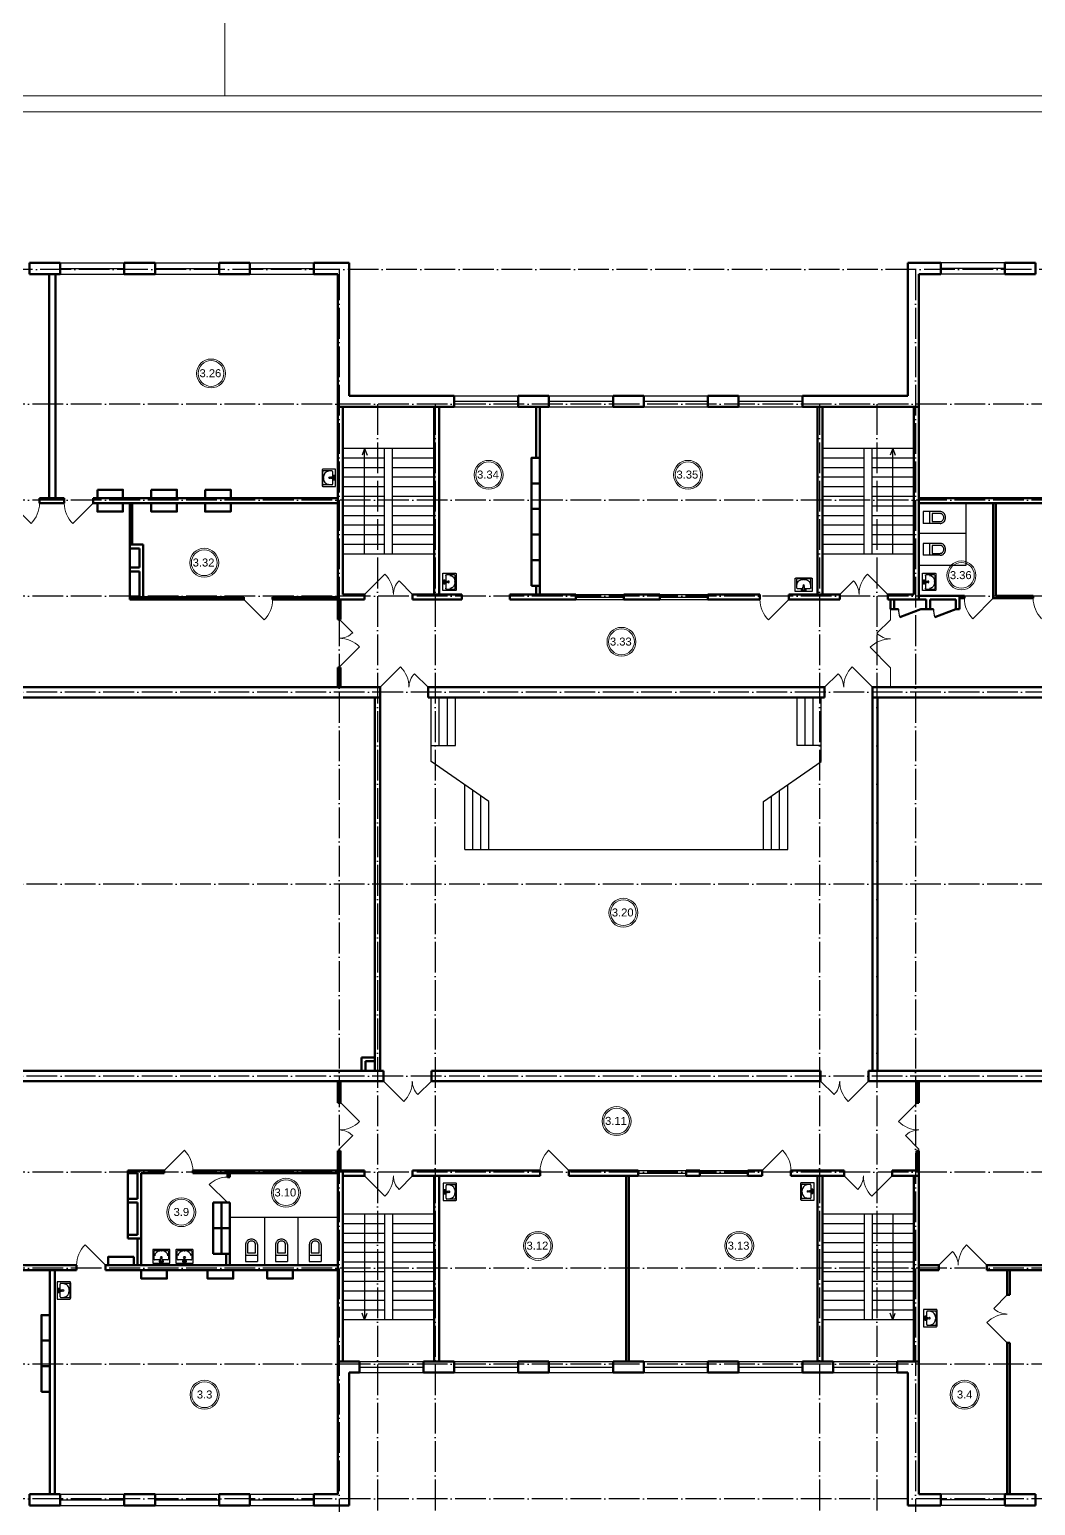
# Model space of a CAD drawing. Header units: millimetres. Extents: x 1982 to 10001982, y -1005230 to 4320529.
# Drawn here: x 2509945 to 2541365, y 1206145 to 1252254 of the extents above; entities that cross this region are included whole.
import ezdxf
from ezdxf.enums import TextEntityAlignment as Align

# ---------------------------------------------------------------- set-up
doc = ezdxf.new("R2010")
doc.units = ezdxf.units.MM
doc.linetypes.add('ACAD_ISO04W100', pattern=[30, 24, -3, 0, -3])
for name, color, linetype, lineweight in [('Level 50', 7, 'Continuous', 0), ('Двери', 250, 'Continuous', 5), ('Стены', 7, 'Continuous', 50)]:
    doc.layers.add(name, color=color, linetype=linetype, lineweight=lineweight)
for name, color, linetype in [('SANTEH', 7, 'Continuous'), ('Окна', 127, 'Continuous'), ('Оси', 30, 'Continuous'), ('размеры оси', 163, 'Continuous'), ('Сантехника', 7, 'Continuous')]:
    doc.layers.add(name, color=color, linetype=linetype)
doc.styles.add('Style-Arial', font='arial.ttf')

# ---------------------------------------------------------------- blocks, each defined once
blk = doc.blocks.new('Rac7')
at = {"color": 0}
for p, q in [((-39501, -24232), (-39501, -23830)), ((-39474, -23808), (-38988, -23808)), ((-39457, -23859), (-39457, -24115)), ((-39032, -23838), (-39430, -23838)), ((-39221, -23855), (-39241, -23855)), ((-39005, -24115), (-39005, -23859)), ((-39005, -23859), (-39005, -23859)), ((-38961, -23830), (-38961, -24232)), ((-38961, -24232), (-39501, -24232)), ((-39430, -24136), (-39253, -24136)), ((-39297, -24164), (-39253, -24164)), ((-39297, -24194), (-39297, -24164)), ((-39165, -24194), (-39297, -24194)), ((-39253, -24186), (-39253, -24094)), ((-39253, -24186), (-39209, -24186)), ((-39209, -24186), (-39209, -24094)), ((-39209, -24136), (-39032, -24136)), ((-39209, -24164), (-39165, -24164)), ((-39165, -24164), (-39165, -24194))]:
    blk.add_line(p, q, dxfattribs=at)
at = {"color": 0, "extrusion": (0, 0, -1)}
for centre, major_axis, start_param, end_param in [((-39474, -23830), (-27, 0), 0, 1.570796), ((-39430, -23859), (-27, 0), 0, 1.570796), ((-39241, -24007), (-194, 0), 0, 1.570796), ((-39221, -24007), (-194, 0), 1.570796, 3.141593), ((-39032, -23859), (-27, 0), 1.570796, 3.141593), ((-38988, -23830), (-27, 0), 1.570796, 3.141593), ((-39430, -24115), (-27, 0), -1.570796, 0), ((-39231, -24104), (-25.3, 0), 0.552816, 2.588777), ((-39032, -24115), (-27, 0), -3.141593, -1.570796)]:
    blk.add_ellipse(centre, major_axis=major_axis, ratio=0.785714, start_param=start_param, end_param=end_param, dxfattribs=at)
blk.add_ellipse((-39231, -24048), major_axis=(-27.9, 0), ratio=0.785714, dxfattribs=at)
blk = doc.blocks.new('WC With Cistern_103')
at = {"layer": 'SANTEH', "linetype": 'Continuous'}
for p, q in [((0, 170), (0, 700)), ((370, 700), (0, 700)), ((370, 500), (0, 500)), ((370, 170), (370, 700)), ((60, 425), (60, 170)), ((310, 425), (60, 425)), ((310, 170), (310, 425))]:
    blk.add_line(p, q, dxfattribs=at)
for points in [[(0, 170), (1, 151), (4, 133), (10, 115), (17, 97), (27, 81), (38, 66), (51, 52), (65, 40)], [(60, 170), (61, 158), (63, 146), (66, 135), (71, 124), (77, 114), (84, 104), (92, 96), (101, 88)], [(65, 40), (92, 23), (122, 10), (153, 3), (185, 0), (217, 3), (248, 10), (278, 23), (305, 40)], [(101, 88), (120, 76), (141, 67), (163, 62), (185, 60), (207, 62), (229, 67), (250, 76), (269, 88)], [(269, 88), (278, 96), (286, 104), (293, 114), (299, 124), (304, 135), (307, 146), (309, 158), (310, 170)], [(305, 40), (319, 52), (332, 66), (343, 81), (353, 97), (360, 115), (366, 133), (369, 151), (370, 170)]]:
    blk.add_lwpolyline(points, dxfattribs=at)
blk = doc.blocks.new('*U49')
at = {"color": 7, "linetype": 'Continuous', "lineweight": 0}
blk.add_line((-21.025, 29.7), (-21.025, 34.988), dxfattribs=at)
at = {"color": 7, "linetype": 'Continuous', "lineweight": 0, "flags": 128}
blk.add_lwpolyline([(63.075, 29.7), (63.075, -29.7), (-63.075, -29.7), (-63.075, 29.7), (63.075, 29.7)], close=True, dxfattribs=at)
at = {"layer": 'Level 50', "color": 7, "linetype": 'Continuous', "lineweight": 13}
blk.add_line((62.575, 29.2), (-61.075, 29.2), dxfattribs=at)

msp = doc.modelspace()

# ---------------------------------------------------------------- linework, layer by layer
for p, q in [((2522585.395, 1239165.29), (2519735.395, 1239165.29)), ((2520411.885, 1239165.29), (2520334.36, 1238957.446)), ((2520411.885, 1235865.29), (2520411.885, 1239165.29)), ((2520411.885, 1239165.29), (2520489.41, 1238957.446)), ((2521035.395, 1235865.29), (2521035.395, 1239165.29)), ((2521285.395, 1235865.29), (2521285.395, 1239165.29)), ((2537565.395, 1239165.29), (2534715.395, 1239165.29)), ((2536015.395, 1235865.29), (2536015.395, 1239165.29)), ((2536265.395, 1235865.29), (2536265.395, 1239165.29)), ((2536905.385, 1239165.29), (2536827.86, 1238957.446)), ((2536905.385, 1235865.29), (2536905.385, 1239165.29)), ((2536905.385, 1239165.29), (2536982.91, 1238957.446)), ((2521035.395, 1238865.29), (2519735.395, 1238865.29)), ((2521035.395, 1238565.29), (2519735.395, 1238565.29)), ((2522585.395, 1238865.29), (2521285.395, 1238865.29)), ((2522585.395, 1238565.29), (2521285.395, 1238565.29)), ((2536015.395, 1238865.29), (2534715.395, 1238865.29)), ((2536015.395, 1238565.29), (2534715.395, 1238565.29)), ((2537565.395, 1238865.29), (2536265.395, 1238865.29)), ((2537565.395, 1238565.29), (2536265.395, 1238565.29)), ((2521035.395, 1238265.29), (2519735.395, 1238265.29)), ((2522585.395, 1238265.29), (2521285.395, 1238265.29)), ((2536015.395, 1238265.29), (2534715.395, 1238265.29)), ((2537565.395, 1238265.29), (2536265.395, 1238265.29)), ((2521035.395, 1237965.29), (2519735.395, 1237965.29)), ((2521035.395, 1237665.29), (2519735.395, 1237665.29)), ((2522585.395, 1237965.29), (2521285.395, 1237965.29)), ((2522585.395, 1237665.29), (2521285.395, 1237665.29)), ((2536015.395, 1237965.29), (2534715.395, 1237965.29)), ((2536015.395, 1237665.29), (2534715.395, 1237665.29)), ((2537565.395, 1237965.29), (2536265.395, 1237965.29)), ((2537565.395, 1237665.29), (2536265.395, 1237665.29)), ((2521035.395, 1237365.29), (2519735.395, 1237365.29)), ((2522585.395, 1237365.29), (2521285.395, 1237365.29)), ((2536015.395, 1237365.29), (2534715.395, 1237365.29)), ((2537565.395, 1237365.29), (2536265.395, 1237365.29)), ((2521035.395, 1237065.29), (2519735.395, 1237065.29)), ((2521035.395, 1236765.29), (2519735.395, 1236765.29)), ((2522585.395, 1237065.29), (2521285.395, 1237065.29)), ((2522585.395, 1236765.29), (2521285.395, 1236765.29)), ((2536015.395, 1237065.29), (2534715.395, 1237065.29)), ((2536015.395, 1236765.29), (2534715.395, 1236765.29)), ((2537565.395, 1237065.29), (2536265.395, 1237065.29)), ((2537565.395, 1236765.29), (2536265.395, 1236765.29)), ((2521035.395, 1236465.29), (2519735.395, 1236465.29)), ((2522585.395, 1236465.29), (2521285.395, 1236465.29)), ((2536015.395, 1236465.29), (2534715.395, 1236465.29)), ((2537565.395, 1236465.29), (2536265.395, 1236465.29)), ((2521035.395, 1236165.29), (2519735.395, 1236165.29)), ((2522585.395, 1235865.29), (2519735.395, 1235865.29)), ((2522585.395, 1236165.29), (2521285.395, 1236165.29)), ((2536015.395, 1236165.29), (2534715.395, 1236165.29)), ((2537565.395, 1235865.29), (2534715.395, 1235865.29)), ((2537565.395, 1236165.29), (2536265.395, 1236165.29)), ((2527011.17, 1234605.29), (2528511.17, 1234605.29)), ((2527011.17, 1234525.29), (2528511.17, 1234525.29)), ((2527011.17, 1234445.29), (2528511.17, 1234445.29)), ((2529630.395, 1234605.29), (2531130.395, 1234605.29)), ((2529630.395, 1234525.29), (2531130.395, 1234525.29)), ((2529630.395, 1234445.29), (2531130.395, 1234445.29)), ((2522495.395, 1229385.29), (2522495.395, 1231385.29)), ((2522745.395, 1229885.29), (2522745.395, 1231385.29)), ((2522995.395, 1229885.29), (2522995.395, 1231385.29)), ((2523245.395, 1229885.29), (2523245.395, 1231385.29)), ((2533925.395, 1229885.29), (2533925.395, 1231385.29)), ((2534175.395, 1229885.29), (2534175.395, 1231385.29)), ((2534425.395, 1229885.29), (2534425.395, 1231385.29)), ((2534675.395, 1229385.29), (2534675.395, 1231385.29)), ((2522495.395, 1229885.29), (2523245.395, 1229885.29)), ((2534675.395, 1229885.29), (2533925.395, 1229885.29)), ((2524295.395, 1228135.29), (2522495.395, 1229385.29)), ((2532875.395, 1228135.29), (2534675.395, 1229385.29)), ((2523545.395, 1226635.29), (2523545.395, 1228656.124)), ((2523795.395, 1226635.29), (2523795.395, 1228482.513)), ((2533375.395, 1226635.29), (2533375.395, 1228482.513)), ((2533625.395, 1226635.29), (2533625.395, 1228656.124)), ((2524045.395, 1226635.29), (2524045.395, 1228308.901)), ((2524295.395, 1226635.29), (2524295.395, 1228135.29)), ((2532875.395, 1226635.29), (2532875.395, 1228135.29)), ((2533125.395, 1226635.29), (2533125.395, 1228308.901)), ((2523545.395, 1226635.29), (2533625.395, 1226635.29)), ((2528959.949, 1216605.29), (2530459.949, 1216605.29)), ((2528959.949, 1216525.29), (2530459.949, 1216525.29)), ((2528959.949, 1216445.29), (2530459.949, 1216445.29)), ((2530879.949, 1216605.29), (2532379.949, 1216605.29)), ((2530879.949, 1216525.29), (2532379.949, 1216525.29)), ((2530879.949, 1216445.29), (2532379.949, 1216445.29)), ((2522585.395, 1215245.29), (2519735.395, 1215245.29)), ((2520411.885, 1215245.29), (2520411.885, 1211945.29)), ((2521035.395, 1215245.29), (2521035.395, 1211945.29)), ((2521285.395, 1215245.29), (2521285.395, 1211945.29)), ((2537565.395, 1215245.29), (2534715.395, 1215245.29)), ((2536015.395, 1215245.29), (2536015.395, 1211945.29)), ((2536265.395, 1215245.29), (2536265.395, 1211945.29)), ((2536905.385, 1215245.29), (2536905.385, 1211945.29)), ((2521035.395, 1214945.29), (2519735.395, 1214945.29)), ((2521035.395, 1214645.29), (2519735.395, 1214645.29)), ((2522585.395, 1214945.29), (2521285.395, 1214945.29)), ((2522585.395, 1214645.29), (2521285.395, 1214645.29)), ((2536015.395, 1214945.29), (2534715.395, 1214945.29)), ((2536015.395, 1214645.29), (2534715.395, 1214645.29)), ((2537565.395, 1214945.29), (2536265.395, 1214945.29)), ((2537565.395, 1214645.29), (2536265.395, 1214645.29)), ((2521035.395, 1214345.29), (2519735.395, 1214345.29)), ((2521035.395, 1214045.29), (2519735.395, 1214045.29)), ((2522585.395, 1214345.29), (2521285.395, 1214345.29)), ((2522585.395, 1214045.29), (2521285.395, 1214045.29)), ((2536015.395, 1214345.29), (2534715.395, 1214345.29)), ((2536015.395, 1214045.29), (2534715.395, 1214045.29)), ((2537565.395, 1214345.29), (2536265.395, 1214345.29)), ((2537565.395, 1214045.29), (2536265.395, 1214045.29)), ((2521035.395, 1213745.29), (2519735.395, 1213745.29)), ((2522585.395, 1213745.29), (2521285.395, 1213745.29)), ((2536015.395, 1213745.29), (2534715.395, 1213745.29)), ((2537565.395, 1213745.29), (2536265.395, 1213745.29)), ((2521035.395, 1213445.29), (2519735.395, 1213445.29)), ((2521035.395, 1213145.29), (2519735.395, 1213145.29)), ((2522585.395, 1213445.29), (2521285.395, 1213445.29)), ((2522585.395, 1213145.29), (2521285.395, 1213145.29)), ((2536015.395, 1213445.29), (2534715.395, 1213445.29)), ((2536015.395, 1213145.29), (2534715.395, 1213145.29)), ((2537565.395, 1213445.29), (2536265.395, 1213445.29)), ((2537565.395, 1213145.29), (2536265.395, 1213145.29)), ((2521035.395, 1212845.29), (2519735.395, 1212845.29)), ((2522585.395, 1212845.29), (2521285.395, 1212845.29)), ((2536015.395, 1212845.29), (2534715.395, 1212845.29)), ((2537565.395, 1212845.29), (2536265.395, 1212845.29)), ((2521035.395, 1212545.29), (2519735.395, 1212545.29)), ((2521035.395, 1212245.29), (2519735.395, 1212245.29)), ((2522585.395, 1212545.29), (2521285.395, 1212545.29)), ((2522585.395, 1212245.29), (2521285.395, 1212245.29)), ((2536015.395, 1212545.29), (2534715.395, 1212545.29)), ((2536015.395, 1212245.29), (2534715.395, 1212245.29)), ((2537565.395, 1212545.29), (2536265.395, 1212545.29)), ((2537565.395, 1212245.29), (2536265.395, 1212245.29)), ((2522585.395, 1211945.29), (2519735.395, 1211945.29)), ((2520411.885, 1211945.29), (2520334.36, 1212153.135)), ((2520411.885, 1211945.29), (2520489.41, 1212153.135)), ((2537565.395, 1211945.29), (2534715.395, 1211945.29)), ((2536905.385, 1211945.29), (2536827.86, 1212153.135)), ((2536905.385, 1211945.29), (2536982.91, 1212153.135))]:
    msp.add_line(p, q)
at = {"lineweight": 50}
for p, q in [((2520895.395, 1231705.29), (2520895.395, 1231385.29)), ((2522395.395, 1231705.29), (2522395.395, 1231385.29)), ((2534775.395, 1231705.29), (2534775.395, 1231385.29)), ((2536275.395, 1231705.29), (2536275.395, 1231385.29)), ((2520999.949, 1219725.29), (2520999.949, 1219405.29)), ((2522499.949, 1219725.29), (2522499.949, 1219405.29)), ((2534649.949, 1219725.29), (2534649.949, 1219405.29)), ((2536149.949, 1219725.29), (2536149.949, 1219405.29)), ((2538349.949, 1213655.29), (2538349.949, 1213495.29)), ((2539849.949, 1213655.29), (2539849.949, 1213495.29)), ((2540485.395, 1212725.338), (2540565.395, 1212725.338)), ((2540485.395, 1211225.338), (2540565.395, 1211225.338))]:
    msp.add_line(p, q, dxfattribs=at)
at = {"color": 7, "linetype": 'Continuous', "lineweight": 13}
for centre, radius in [((2515615.093, 1241508.968), 452.013), ((2515615.093, 1241508.968), 402.013), ((2524284.979, 1238343.26), 452.013), ((2524284.979, 1238343.26), 402.013), ((2530513.058, 1238343.26), 452.013), ((2530513.058, 1238343.26), 402.013), ((2515401.413, 1235595.667), 452.013), ((2515401.413, 1235595.667), 402.013), ((2539051.756, 1235201.795), 452.013), ((2539051.756, 1235201.795), 402.013), ((2528434.366, 1233126.084), 452.013), ((2528434.366, 1233126.084), 402.013), ((2528493.073, 1224663.655), 452.013), ((2528493.073, 1224663.655), 402.013), ((2528282.325, 1218152.477), 452.013), ((2528282.325, 1218152.477), 402.013), ((2517955.925, 1215916.41), 452.013), ((2517955.925, 1215916.41), 402.013), ((2514686.468, 1215307.818), 452.013), ((2514686.468, 1215307.818), 402.013), ((2525829.027, 1214254.719), 452.013), ((2525829.027, 1214254.719), 402.013), ((2532111.813, 1214254.719), 452.013), ((2532111.813, 1214254.719), 402.013), ((2515412.105, 1209605.157), 452.013), ((2515412.105, 1209605.157), 402.013), ((2539152.554, 1209605.157), 452.013), ((2539152.554, 1209605.157), 402.013)]:
    msp.add_circle(centre, radius, dxfattribs=at)
at = {"layer": 'SANTEH'}
for p, q in [((2539194.871, 1237455.29), (2539194.871, 1235510.971)), ((2539194.871, 1236508.396), (2537748.38, 1236508.396)), ((2539194.871, 1235510.971), (2537748.38, 1235510.971)), ((2516205.395, 1215155.29), (2519575.395, 1215155.29)), ((2517279.949, 1215155.29), (2517279.949, 1213655.29)), ((2518327.507, 1215155.29), (2518327.507, 1213655.29))]:
    msp.add_line(p, q, dxfattribs=at)
for centre in [(2537782.29, 1234145.29), (2538875.395, 1234145.29)]:
    msp.add_arc(centre, 700, 180, 201.0579294, dxfattribs=at)
at = {"layer": 'Двери'}
for p, q in [((2509356.902, 1237455.29), (2509993.298, 1236818.894)), ((2511930.945, 1237455.29), (2511294.549, 1236818.894)), ((2520410.395, 1234605.29), (2521046.792, 1235241.686)), ((2521910.395, 1234605.29), (2521486.131, 1235029.554)), ((2535255.395, 1234605.29), (2535679.66, 1235029.554)), ((2536755.395, 1234605.29), (2536118.999, 1235241.686)), ((2516637.486, 1234445.29), (2517273.882, 1233808.894)), ((2519615.395, 1234445.29), (2519615.395, 1233835.29)), ((2533659.799, 1234445.29), (2533023.402, 1233808.894)), ((2536835.395, 1234427.378), (2536835.395, 1233817.378)), ((2540045.395, 1234485.29), (2539408.999, 1233848.894)), ((2519615.395, 1233835.29), (2520039.66, 1233411.026)), ((2536835.395, 1233817.378), (2536411.131, 1233393.114)), ((2519615.395, 1232335.29), (2520251.792, 1232971.686)), ((2536835.395, 1232317.378), (2536198.999, 1232953.774)), ((2519615.395, 1232335.29), (2519615.395, 1231705.29)), ((2520895.395, 1231705.29), (2521531.792, 1232341.686)), ((2522395.395, 1231705.29), (2521971.131, 1232129.554)), ((2534775.395, 1231705.29), (2535199.66, 1232129.554)), ((2536275.395, 1231705.29), (2535638.999, 1232341.686)), ((2536835.395, 1232317.378), (2536835.395, 1231705.29)), ((2519615.395, 1218775.29), (2519615.395, 1219405.29)), ((2520999.949, 1219405.29), (2521636.345, 1218768.894)), ((2522499.949, 1219405.29), (2522075.685, 1218981.026)), ((2534649.949, 1219405.29), (2535074.213, 1218981.026)), ((2536149.949, 1219405.29), (2535513.553, 1218768.894)), ((2519615.395, 1218775.29), (2520251.792, 1218138.894)), ((2537725.395, 1218775.29), (2537088.999, 1218138.894)), ((2519615.395, 1217275.29), (2520039.66, 1217699.554)), ((2519615.395, 1216605.29), (2519615.395, 1217275.29)), ((2537725.395, 1217275.29), (2537301.131, 1217699.554)), ((2537725.395, 1216605.29), (2537725.395, 1217275.29)), ((2514146.555, 1216605.29), (2514782.951, 1217241.686)), ((2526794.17, 1216605.29), (2526157.774, 1217241.686)), ((2532827.812, 1216605.29), (2533464.208, 1217241.686)), ((2520410.395, 1216445.29), (2521046.792, 1215808.894)), ((2521910.395, 1216445.29), (2521486.131, 1216021.026)), ((2535390.395, 1216445.29), (2535814.66, 1216021.026)), ((2536890.395, 1216445.29), (2536253.999, 1215808.894)), ((2516125.395, 1215605.29), (2515559.71, 1216170.976)), ((2512316.973, 1213655.29), (2511680.577, 1214291.686)), ((2538349.949, 1213655.29), (2538774.213, 1214079.554)), ((2539849.949, 1213655.29), (2539213.553, 1214291.686)), ((2540485.395, 1212725.338), (2540061.131, 1212301.074)), ((2540485.395, 1211225.338), (2539848.999, 1211861.734))]:
    msp.add_line(p, q, dxfattribs=at)
for centre, radius, start, end in [((2509356.902, 1237455.29), 900, 315, 0), ((2511930.945, 1237455.29), 900, 180, 225), ((2520410.395, 1234605.29), 900, 0, 45), ((2521910.395, 1234605.29), 600, 135, 180), ((2535255.395, 1234605.29), 600, 0, 45), ((2536755.395, 1234605.29), 900, 135, 180), ((2516637.486, 1234445.29), 900, 315, 0), ((2533659.799, 1234445.29), 900, 180, 225), ((2540045.395, 1234485.29), 900, 180, 225), ((2542192.593, 1234485.29), 900, 180, 225), ((2519615.395, 1233835.29), 600, 270, 315), ((2519615.395, 1232335.29), 900, 45, 90), ((2536835.395, 1232317.378), 900, 90, 135), ((2536835.395, 1233817.378), 600, 225, 270), ((2520895.395, 1231705.29), 900, 0, 45), ((2522395.395, 1231705.29), 600, 135, 180), ((2534775.395, 1231705.29), 600, 0, 45), ((2536275.395, 1231705.29), 900, 135, 180), ((2520999.949, 1219405.29), 900, 315, 0), ((2522499.949, 1219405.29), 600, 180, 225), ((2534649.949, 1219405.29), 600, 315, 0), ((2536149.949, 1219405.29), 900, 180, 225), ((2519615.395, 1218775.29), 900, 270, 315), ((2519615.395, 1217275.29), 600, 45, 90), ((2537725.395, 1218775.29), 900, 225, 270), ((2537725.395, 1217275.29), 600, 90, 135), ((2514146.555, 1216605.29), 900, 0, 45), ((2526794.17, 1216605.29), 900, 135, 180), ((2532827.812, 1216605.29), 900, 0, 45), ((2516125.395, 1215605.29), 800, 90, 135), ((2520410.395, 1216445.29), 900, 315, 0), ((2521910.395, 1216445.29), 600, 180, 225), ((2535390.395, 1216445.29), 600, 315, 0), ((2536890.395, 1216445.29), 900, 180, 225), ((2512316.973, 1213655.29), 900, 135, 180), ((2538349.949, 1213655.29), 600, 0, 45), ((2539849.949, 1213655.29), 900, 135, 180), ((2540485.395, 1212725.338), 600, 225, 270), ((2540485.395, 1211225.338), 900, 90, 135)]:
    msp.add_arc(centre, radius, start, end, dxfattribs=at)
at = {"layer": 'Окна'}
for p, q in [((2510905.395, 1244965.29), (2512905.395, 1244965.29)), ((2513865.395, 1244965.29), (2515865.395, 1244965.29)), ((2516825.395, 1244965.29), (2518825.395, 1244965.29)), ((2540405.395, 1244965.29), (2538405.395, 1244965.29)), ((2510905.395, 1244790.29), (2512905.395, 1244790.29)), ((2510905.395, 1244615.29), (2512905.395, 1244615.29)), ((2513865.395, 1244790.29), (2515865.395, 1244790.29)), ((2513865.395, 1244615.29), (2515865.395, 1244615.29)), ((2516825.395, 1244790.29), (2518825.395, 1244790.29)), ((2516825.395, 1244615.29), (2518825.395, 1244615.29)), ((2540405.395, 1244790.29), (2538405.395, 1244790.29)), ((2540405.395, 1244615.29), (2538405.395, 1244615.29)), ((2523210.395, 1240815.29), (2525210.395, 1240815.29)), ((2526170.395, 1240815.29), (2528170.395, 1240815.29)), ((2529130.395, 1240815.29), (2531130.395, 1240815.29)), ((2532090.395, 1240815.29), (2534090.395, 1240815.29)), ((2523210.395, 1240640.29), (2525210.395, 1240640.29)), ((2523210.395, 1240465.29), (2525210.395, 1240465.29)), ((2526170.395, 1240640.29), (2528170.395, 1240640.29)), ((2526170.395, 1240465.29), (2528170.395, 1240465.29)), ((2529130.395, 1240640.29), (2531130.395, 1240640.29)), ((2529130.395, 1240465.29), (2531130.395, 1240465.29)), ((2532090.395, 1240640.29), (2534090.395, 1240640.29)), ((2532090.395, 1240465.29), (2534090.395, 1240465.29)), ((2529130.395, 1234605.29), (2529630.395, 1234605.29)), ((2520250.395, 1210645.29), (2522250.395, 1210645.29)), ((2520250.395, 1210470.29), (2522250.395, 1210470.29)), ((2523210.395, 1210645.29), (2525210.395, 1210645.29)), ((2523210.395, 1210470.29), (2525210.395, 1210470.29)), ((2526170.395, 1210645.29), (2528170.395, 1210645.29)), ((2526170.395, 1210470.29), (2528170.395, 1210470.29)), ((2529130.395, 1210645.29), (2531130.395, 1210645.29)), ((2529130.395, 1210470.29), (2531130.395, 1210470.29)), ((2532090.395, 1210645.29), (2534090.395, 1210645.29)), ((2532090.395, 1210470.29), (2534090.395, 1210470.29)), ((2535050.395, 1210645.29), (2537050.395, 1210645.29)), ((2535050.395, 1210470.29), (2537050.395, 1210470.29)), ((2520250.395, 1210295.29), (2522250.395, 1210295.29)), ((2523210.395, 1210295.29), (2525210.395, 1210295.29)), ((2526170.395, 1210295.29), (2528170.395, 1210295.29)), ((2529130.395, 1210295.29), (2531130.395, 1210295.29)), ((2532090.395, 1210295.29), (2534090.395, 1210295.29)), ((2535050.395, 1210295.29), (2537050.395, 1210295.29)), ((2510905.395, 1206495.29), (2512905.395, 1206495.29)), ((2510905.395, 1206320.29), (2512905.395, 1206320.29)), ((2513865.395, 1206495.29), (2515865.395, 1206495.29)), ((2513865.395, 1206320.29), (2515865.395, 1206320.29)), ((2516825.395, 1206495.29), (2518825.395, 1206495.29)), ((2516825.395, 1206320.29), (2518825.395, 1206320.29)), ((2540405.395, 1206495.29), (2538405.395, 1206495.29)), ((2540405.395, 1206320.29), (2538405.395, 1206320.29)), ((2510905.395, 1206145.29), (2512905.395, 1206145.29)), ((2513865.395, 1206145.29), (2515865.395, 1206145.29)), ((2516825.395, 1206145.29), (2518825.395, 1206145.29)), ((2540405.395, 1206145.29), (2538405.395, 1206145.29))]:
    msp.add_line(p, q, dxfattribs=at)
at = {"layer": 'Оси', "linetype": 'ACAD_ISO04W100', "ltscale": 40}
for p, q in [((2565246.096, 1244755.29), (2480265.698, 1244755.29)), ((2519615.395, 1244755.29), (2519615.395, 1200733.913)), ((2537615.395, 1244755.29), (2537615.395, 1200733.913)), ((2565001.295, 1240555.29), (2480265.698, 1240555.29)), ((2520815.395, 1240555.29), (2520815.395, 1200733.913)), ((2522615.395, 1240555.29), (2522615.395, 1200733.913)), ((2534615.395, 1240555.29), (2534615.395, 1200733.913)), ((2536415.395, 1240555.29), (2536415.395, 1200733.913)), ((2565001.295, 1237555.29), (2480265.698, 1237555.29)), ((2565001.295, 1234555.29), (2480265.698, 1234555.29)), ((2570815.395, 1231555.29), (2480265.698, 1231555.29)), ((2570815.395, 1225555.29), (2480265.698, 1225555.29)), ((2570815.395, 1219555.29), (2480265.698, 1219555.29)), ((2565001.295, 1216555.29), (2480265.698, 1216555.29)), ((2565001.295, 1213555.29), (2480265.698, 1213555.29)), ((2565001.295, 1210555.29), (2480265.698, 1210555.29)), ((2565001.295, 1206355.29), (2480265.698, 1206355.29))]:
    msp.add_line(p, q, dxfattribs=at)
at = {"layer": 'Стены'}
for p, q in [((2509945.395, 1244965.29), (2510905.395, 1244965.29)), ((2509945.395, 1244615.29), (2509945.395, 1244965.29)), ((2510905.395, 1244615.29), (2510905.395, 1244965.29)), ((2512905.395, 1244965.29), (2513865.395, 1244965.29)), ((2512905.395, 1244615.29), (2512905.395, 1244965.29)), ((2513865.395, 1244615.29), (2513865.395, 1244965.29)), ((2515865.395, 1244965.29), (2516825.395, 1244965.29)), ((2515865.395, 1244615.29), (2515865.395, 1244965.29)), ((2516825.395, 1244615.29), (2516825.395, 1244965.29)), ((2518825.395, 1244965.29), (2519925.395, 1244965.29)), ((2518825.395, 1244615.29), (2518825.395, 1244965.29)), ((2519925.395, 1240815.29), (2519925.395, 1244965.29)), ((2537375.395, 1244965.29), (2537375.395, 1240815.29)), ((2538405.395, 1244965.29), (2537375.395, 1244965.29)), ((2538405.395, 1244615.29), (2538405.395, 1244965.29)), ((2541365.395, 1244965.29), (2540405.395, 1244965.29)), ((2540405.395, 1244615.29), (2540405.395, 1244965.29)), ((2541365.395, 1244615.29), (2541365.395, 1244965.29)), ((2509945.395, 1244615.29), (2510905.395, 1244615.29)), ((2510555.395, 1237615.29), (2510555.395, 1244615.29)), ((2510755.395, 1237615.29), (2510755.395, 1244615.29)), ((2512905.395, 1244615.29), (2513865.395, 1244615.29)), ((2515865.395, 1244615.29), (2516825.395, 1244615.29)), ((2518825.395, 1244615.29), (2519575.395, 1244615.29)), ((2519575.395, 1234445.29), (2519575.395, 1244615.29)), ((2537725.395, 1244615.29), (2537725.395, 1240465.29)), ((2538405.395, 1244615.29), (2537725.395, 1244615.29)), ((2541365.395, 1244615.29), (2540405.395, 1244615.29)), ((2523210.395, 1240815.29), (2519925.395, 1240815.29)), ((2523210.395, 1240815.29), (2523210.395, 1240465.29)), ((2526170.395, 1240815.29), (2525210.395, 1240815.29)), ((2525210.395, 1240815.29), (2525210.395, 1240465.29)), ((2526170.395, 1240815.29), (2526170.395, 1240465.29)), ((2529130.395, 1240815.29), (2528170.395, 1240815.29)), ((2528170.395, 1240815.29), (2528170.395, 1240465.29)), ((2529130.395, 1240815.29), (2529130.395, 1240465.29)), ((2532090.395, 1240815.29), (2531130.395, 1240815.29)), ((2531130.395, 1240815.29), (2531130.395, 1240465.29)), ((2532090.395, 1240815.29), (2532090.395, 1240465.29)), ((2537375.395, 1240815.29), (2534090.395, 1240815.29)), ((2534090.395, 1240815.29), (2534090.395, 1240465.29)), ((2523210.395, 1240465.29), (2519575.395, 1240465.29)), ((2519735.395, 1234605.29), (2519735.395, 1240465.29)), ((2522585.395, 1234605.29), (2522585.395, 1240465.29)), ((2522745.395, 1234605.29), (2522745.395, 1240465.29)), ((2526170.395, 1240465.29), (2525210.395, 1240465.29)), ((2525765.395, 1238875.29), (2525765.395, 1240465.29)), ((2525885.395, 1234605.29), (2525885.395, 1240465.29)), ((2529130.395, 1240465.29), (2528170.395, 1240465.29)), ((2532090.395, 1240465.29), (2531130.395, 1240465.29)), ((2537725.395, 1240465.29), (2534090.395, 1240465.29)), ((2534555.395, 1234605.29), (2534555.395, 1240465.29)), ((2534715.395, 1234605.29), (2534715.395, 1240465.29)), ((2537565.395, 1234605.29), (2537565.395, 1240465.29)), ((2537725.395, 1234445.29), (2537725.395, 1240465.29)), ((2510256.902, 1237615.29), (2511030.945, 1237615.29)), ((2510256.902, 1237615.29), (2510256.902, 1237455.29)), ((2511030.945, 1237615.29), (2511030.945, 1237455.29)), ((2511930.945, 1237615.29), (2519575.395, 1237615.29)), ((2511930.945, 1237615.29), (2511930.945, 1237455.29)), ((2537725.395, 1237615.29), (2544108.438, 1237615.29)), ((2510256.902, 1237455.29), (2511030.945, 1237455.29)), ((2511930.945, 1237455.29), (2519575.395, 1237455.29)), ((2513075.395, 1236165.29), (2513075.395, 1237455.29)), ((2513155.395, 1236165.29), (2513155.395, 1237455.29)), ((2537725.395, 1237455.29), (2544108.438, 1237455.29)), ((2540045.395, 1234565.29), (2540045.395, 1237455.29)), ((2540125.395, 1234565.29), (2540125.395, 1237455.29)), ((2513495.395, 1236165.29), (2513075.395, 1236165.29)), ((2513075.395, 1234445.29), (2513075.395, 1236165.29)), ((2513375.395, 1236045.29), (2513075.395, 1236045.29)), ((2513375.395, 1235445.29), (2513375.395, 1236045.29)), ((2513495.395, 1234525.29), (2513495.395, 1236165.29)), ((2513375.395, 1235445.29), (2513075.395, 1235445.29)), ((2513375.395, 1235325.29), (2513075.395, 1235325.29)), ((2513375.395, 1234525.29), (2513375.395, 1235325.29)), ((2525765.395, 1234605.29), (2525765.395, 1234875.29)), ((2516637.486, 1234525.29), (2513075.395, 1234525.29)), ((2516637.486, 1234445.29), (2513075.395, 1234445.29)), ((2516637.486, 1234525.29), (2516637.486, 1234445.29)), ((2519575.395, 1234525.29), (2517537.486, 1234525.29)), ((2517537.486, 1234525.29), (2517537.486, 1234445.29)), ((2519575.395, 1234445.29), (2517537.486, 1234445.29)), ((2520410.395, 1234445.29), (2519575.395, 1234445.29)), ((2519575.395, 1234445.29), (2519575.395, 1233825.29)), ((2519655.395, 1234445.29), (2519655.395, 1233825.29)), ((2520410.395, 1234605.29), (2519735.395, 1234605.29)), ((2520410.395, 1234605.29), (2520410.395, 1234445.29)), ((2523445.395, 1234605.29), (2521910.395, 1234605.29)), ((2521910.395, 1234605.29), (2521910.395, 1234445.29)), ((2523445.395, 1234445.29), (2521910.395, 1234445.29)), ((2523445.395, 1234605.29), (2523445.395, 1234445.29)), ((2527011.17, 1234605.29), (2524945.395, 1234605.29)), ((2524945.395, 1234605.29), (2524945.395, 1234445.29)), ((2527011.17, 1234445.29), (2524945.395, 1234445.29)), ((2527011.17, 1234605.29), (2527011.17, 1234445.29)), ((2529630.395, 1234605.29), (2528511.17, 1234605.29)), ((2528511.17, 1234605.29), (2528511.17, 1234445.29)), ((2529630.395, 1234445.29), (2528511.17, 1234445.29)), ((2529630.395, 1234605.29), (2529630.395, 1234445.29)), ((2532759.799, 1234605.29), (2531130.395, 1234605.29)), ((2531130.395, 1234605.29), (2531130.395, 1234445.29)), ((2532759.799, 1234445.29), (2531130.395, 1234445.29)), ((2532759.799, 1234605.29), (2532759.799, 1234445.29)), ((2535255.395, 1234605.29), (2533659.799, 1234605.29)), ((2533659.799, 1234605.29), (2533659.799, 1234445.29)), ((2535255.395, 1234445.29), (2533659.799, 1234445.29)), ((2535255.395, 1234605.29), (2535255.395, 1234445.29)), ((2537565.395, 1234605.29), (2536755.395, 1234605.29)), ((2536755.395, 1234605.29), (2536755.395, 1234445.29)), ((2537725.395, 1234445.29), (2536755.395, 1234445.29)), ((2536835.395, 1234445.29), (2536835.395, 1234145.29)), ((2536955.395, 1234445.29), (2536955.395, 1234145.29)), ((2537725.395, 1234565.29), (2538995.395, 1234565.29)), ((2537725.395, 1234445.29), (2537955.395, 1234445.29)), ((2537955.395, 1234445.29), (2537955.395, 1234145.29)), ((2538075.395, 1234445.29), (2538075.395, 1234145.29)), ((2538075.395, 1234445.29), (2538875.395, 1234445.29)), ((2538875.395, 1234445.29), (2538875.395, 1234145.29)), ((2538995.395, 1234565.29), (2539145.395, 1234565.29)), ((2538995.395, 1234565.29), (2538995.395, 1234145.29)), ((2538995.395, 1234485.29), (2539145.395, 1234485.29)), ((2539145.395, 1234565.29), (2539145.395, 1234485.29)), ((2540045.395, 1234565.29), (2540045.395, 1234485.29)), ((2540045.395, 1234485.29), (2541292.593, 1234485.29)), ((2540125.395, 1234565.29), (2541292.593, 1234565.29)), ((2541292.593, 1234565.29), (2541292.593, 1234485.29)), ((2537082.29, 1234145.29), (2536835.395, 1234145.29)), ((2537782.29, 1234145.29), (2537129.037, 1233893.772)), ((2538175.395, 1234145.29), (2537782.29, 1234145.29)), ((2538875.395, 1234145.29), (2538222.143, 1233893.772)), ((2538995.395, 1234145.29), (2538875.395, 1234145.29)), ((2519655.395, 1233825.29), (2519575.395, 1233825.29)), ((2519575.395, 1232325.29), (2519575.395, 1231705.29)), ((2519655.395, 1232325.29), (2519575.395, 1232325.29)), ((2519655.395, 1232325.29), (2519655.395, 1231705.29)), ((2496735.395, 1231705.29), (2520895.395, 1231705.29)), ((2522395.395, 1231705.29), (2534775.395, 1231705.29)), ((2536275.395, 1231705.29), (2560495.395, 1231705.29)), ((2496735.395, 1231385.29), (2520895.395, 1231385.29)), ((2520735.395, 1219725.29), (2520735.395, 1231385.29)), ((2520895.395, 1219725.29), (2520895.395, 1231385.29)), ((2522395.395, 1231385.29), (2534775.395, 1231385.29)), ((2536275.395, 1231385.29), (2560495.395, 1231385.29)), ((2536275.395, 1219725.29), (2536275.395, 1231385.29)), ((2536435.395, 1219725.29), (2536435.395, 1231385.29)), ((2520315.395, 1219725.29), (2520315.395, 1220145.29)), ((2520315.395, 1220145.29), (2520735.395, 1220145.29)), ((2496735.395, 1219725.29), (2520999.949, 1219725.29)), ((2520435.395, 1219725.29), (2520435.395, 1220025.29)), ((2520435.395, 1220025.29), (2520735.395, 1220025.29)), ((2522499.949, 1219725.29), (2534649.949, 1219725.29)), ((2536149.949, 1219725.29), (2560495.395, 1219725.29)), ((2496735.395, 1219405.29), (2520999.949, 1219405.29)), ((2519575.395, 1219405.29), (2519575.395, 1218725.29)), ((2519655.395, 1219405.29), (2519655.395, 1218725.29)), ((2522499.949, 1219405.29), (2534649.949, 1219405.29)), ((2536149.949, 1219405.29), (2560495.395, 1219405.29)), ((2537645.395, 1219405.29), (2537645.395, 1218725.29)), ((2537725.395, 1219405.29), (2537725.395, 1218725.29)), ((2519655.395, 1218725.29), (2519575.395, 1218725.29)), ((2537725.395, 1218725.29), (2537645.395, 1218725.29)), ((2519575.395, 1217225.29), (2519575.395, 1216605.29)), ((2519655.395, 1217225.29), (2519575.395, 1217225.29)), ((2519655.395, 1217225.29), (2519655.395, 1216605.29)), ((2537645.395, 1217225.29), (2537645.395, 1216605.29)), ((2537725.395, 1217225.29), (2537645.395, 1217225.29)), ((2537725.395, 1217225.29), (2537725.395, 1216605.29)), ((2513015.395, 1216605.29), (2513015.395, 1216525.29)), ((2513015.395, 1216605.29), (2514146.555, 1216605.29)), ((2513015.395, 1214485.29), (2513015.395, 1216605.29)), ((2513015.395, 1216525.29), (2513315.395, 1216525.29)), ((2513315.395, 1216525.29), (2513315.395, 1215725.29)), ((2513435.395, 1216525.29), (2513435.395, 1213655.29)), ((2513435.395, 1216525.29), (2514146.555, 1216525.29)), ((2514146.555, 1216525.29), (2514146.555, 1216605.29)), ((2515046.555, 1216605.29), (2519445.395, 1216605.29)), ((2515046.555, 1216525.29), (2515046.555, 1216605.29)), ((2515046.555, 1216525.29), (2519575.395, 1216525.29)), ((2516125.395, 1216405.29), (2516125.395, 1216525.29)), ((2516125.395, 1216405.29), (2516205.395, 1216405.29)), ((2516205.395, 1216405.29), (2516205.395, 1216525.29)), ((2519445.395, 1216605.29), (2519925.395, 1216605.29)), ((2519575.395, 1216605.29), (2519575.395, 1206495.29)), ((2519575.395, 1216605.29), (2519735.395, 1216605.29)), ((2519735.395, 1216605.29), (2519735.395, 1210645.29)), ((2519735.395, 1216445.29), (2520410.395, 1216445.29)), ((2519925.395, 1216605.29), (2520410.395, 1216605.29)), ((2520410.395, 1216445.29), (2520410.395, 1216605.29)), ((2521910.395, 1216605.29), (2525894.17, 1216605.29)), ((2521910.395, 1216445.29), (2521910.395, 1216605.29)), ((2521910.395, 1216445.29), (2525894.17, 1216445.29)), ((2522585.395, 1216445.29), (2522585.395, 1210645.29)), ((2522745.395, 1216445.29), (2522745.395, 1210645.29)), ((2525894.17, 1216445.29), (2525894.17, 1216605.29)), ((2526794.17, 1216605.29), (2528959.949, 1216605.29)), ((2526794.17, 1216445.29), (2526794.17, 1216605.29)), ((2526794.17, 1216445.29), (2528959.949, 1216445.29)), ((2528585.395, 1216445.29), (2528585.395, 1210645.29)), ((2528665.395, 1216445.29), (2528665.395, 1210645.29)), ((2528959.949, 1216605.29), (2528959.949, 1216445.29)), ((2530459.949, 1216605.29), (2530879.949, 1216605.29)), ((2530459.949, 1216605.29), (2530459.949, 1216445.29)), ((2530459.949, 1216445.29), (2530879.949, 1216445.29)), ((2530879.949, 1216605.29), (2530879.949, 1216445.29)), ((2532379.949, 1216605.29), (2532827.812, 1216605.29)), ((2532379.949, 1216605.29), (2532379.949, 1216445.29)), ((2532379.949, 1216445.29), (2532827.812, 1216445.29)), ((2532827.812, 1216445.29), (2532827.812, 1216605.29)), ((2533727.812, 1216605.29), (2535390.395, 1216605.29)), ((2533727.812, 1216445.29), (2533727.812, 1216605.29)), ((2533727.812, 1216445.29), (2535390.395, 1216445.29)), ((2534555.395, 1216445.29), (2534555.395, 1210645.29)), ((2534715.395, 1216445.29), (2534715.395, 1210645.29)), ((2535390.395, 1216445.29), (2535390.395, 1216605.29)), ((2536890.395, 1216605.29), (2537725.395, 1216605.29)), ((2536890.395, 1216445.29), (2536890.395, 1216605.29)), ((2536890.395, 1216445.29), (2537725.395, 1216445.29)), ((2537565.395, 1216445.29), (2537565.395, 1210645.29)), ((2537725.395, 1216605.29), (2537725.395, 1206495.29)), ((2537725.395, 1216605.29), (2537725.395, 1210645.29)), ((2513015.395, 1215725.29), (2513015.395, 1215605.29)), ((2513015.395, 1215725.29), (2513315.395, 1215725.29)), ((2513015.395, 1215605.29), (2513315.395, 1215605.29)), ((2513315.395, 1215605.29), (2513315.395, 1214605.29)), ((2515685.395, 1215605.29), (2515685.395, 1214005.29)), ((2515685.395, 1215605.29), (2516205.395, 1215605.29)), ((2515945.395, 1214005.29), (2515945.395, 1215605.29)), ((2516205.395, 1215605.29), (2516205.395, 1213655.29)), ((2513015.395, 1214605.29), (2513015.395, 1214485.29)), ((2513015.395, 1214605.29), (2513315.395, 1214605.29)), ((2515685.395, 1214805.29), (2516205.395, 1214805.29)), ((2513015.395, 1214485.29), (2513435.395, 1214485.29)), ((2513315.395, 1214485.29), (2513315.395, 1213655.29)), ((2503488.336, 1213655.29), (2511416.973, 1213655.29)), ((2511416.973, 1213495.29), (2511416.973, 1213655.29)), ((2512316.973, 1213655.29), (2519575.395, 1213655.29)), ((2512316.973, 1213495.29), (2512316.973, 1213655.29)), ((2515685.395, 1214005.29), (2516205.395, 1214005.29)), ((2516085.395, 1214005.29), (2516085.395, 1213655.29)), ((2537725.395, 1213655.29), (2538349.949, 1213655.29)), ((2539849.949, 1213655.29), (2548359.949, 1213655.29)), ((2503488.336, 1213495.29), (2511416.973, 1213495.29)), ((2510575.395, 1213495.29), (2510575.395, 1206495.29)), ((2510735.395, 1213495.29), (2510735.395, 1206495.29)), ((2512316.973, 1213495.29), (2519575.395, 1213495.29)), ((2537725.395, 1213495.29), (2538349.949, 1213495.29)), ((2539849.949, 1213495.29), (2548359.949, 1213495.29)), ((2540485.395, 1213495.29), (2540485.395, 1212725.338)), ((2540565.395, 1213495.29), (2540565.395, 1212725.338)), ((2540485.395, 1211225.338), (2540485.395, 1206495.29)), ((2540565.395, 1211225.338), (2540565.395, 1206495.29)), ((2520250.395, 1210645.29), (2519575.395, 1210645.29)), ((2520250.395, 1210295.29), (2520250.395, 1210645.29)), ((2523210.395, 1210645.29), (2522250.395, 1210645.29)), ((2522250.395, 1210295.29), (2522250.395, 1210645.29)), ((2523210.395, 1210295.29), (2523210.395, 1210645.29)), ((2526170.395, 1210645.29), (2525210.395, 1210645.29)), ((2525210.395, 1210295.29), (2525210.395, 1210645.29)), ((2526170.395, 1210295.29), (2526170.395, 1210645.29)), ((2529130.395, 1210645.29), (2528170.395, 1210645.29)), ((2528170.395, 1210295.29), (2528170.395, 1210645.29)), ((2529130.395, 1210295.29), (2529130.395, 1210645.29)), ((2532090.395, 1210645.29), (2531130.395, 1210645.29)), ((2531130.395, 1210295.29), (2531130.395, 1210645.29)), ((2532090.395, 1210295.29), (2532090.395, 1210645.29)), ((2535050.395, 1210645.29), (2534090.395, 1210645.29)), ((2534090.395, 1210295.29), (2534090.395, 1210645.29)), ((2535050.395, 1210295.29), (2535050.395, 1210645.29)), ((2537725.395, 1210645.29), (2537050.395, 1210645.29)), ((2537050.395, 1210295.29), (2537050.395, 1210645.29)), ((2519925.395, 1210295.29), (2519925.395, 1206145.29)), ((2520250.395, 1210295.29), (2519925.395, 1210295.29)), ((2523210.395, 1210295.29), (2522250.395, 1210295.29)), ((2526170.395, 1210295.29), (2525210.395, 1210295.29)), ((2529130.395, 1210295.29), (2528170.395, 1210295.29)), ((2532090.395, 1210295.29), (2531130.395, 1210295.29)), ((2535050.395, 1210295.29), (2534090.395, 1210295.29)), ((2537375.395, 1210295.29), (2537050.395, 1210295.29)), ((2537375.395, 1210295.29), (2537375.395, 1206145.29)), ((2509945.395, 1206495.29), (2510905.395, 1206495.29)), ((2509945.395, 1206495.29), (2509945.395, 1206145.29)), ((2510905.395, 1206495.29), (2510905.395, 1206145.29)), ((2512905.395, 1206495.29), (2513865.395, 1206495.29)), ((2512905.395, 1206495.29), (2512905.395, 1206145.29)), ((2513865.395, 1206495.29), (2513865.395, 1206145.29)), ((2515865.395, 1206495.29), (2516825.395, 1206495.29)), ((2515865.395, 1206495.29), (2515865.395, 1206145.29)), ((2516825.395, 1206495.29), (2516825.395, 1206145.29)), ((2518825.395, 1206495.29), (2519575.395, 1206495.29)), ((2518825.395, 1206495.29), (2518825.395, 1206145.29)), ((2538405.395, 1206495.29), (2537725.395, 1206495.29)), ((2538405.395, 1206495.29), (2538405.395, 1206145.29)), ((2541365.395, 1206495.29), (2540405.395, 1206495.29)), ((2540405.395, 1206495.29), (2540405.395, 1206145.29)), ((2541365.395, 1206495.29), (2541365.395, 1206145.29)), ((2509945.395, 1206145.29), (2510905.395, 1206145.29)), ((2512905.395, 1206145.29), (2513865.395, 1206145.29)), ((2515865.395, 1206145.29), (2516825.395, 1206145.29)), ((2518825.395, 1206145.29), (2519925.395, 1206145.29)), ((2538405.395, 1206145.29), (2537375.395, 1206145.29)), ((2541365.395, 1206145.29), (2540405.395, 1206145.29))]:
    msp.add_line(p, q, dxfattribs=at)
for points in [[(2525625.395, 1238075.29), (2525885.395, 1238075.29), (2525885.395, 1238875.29), (2525625.395, 1238875.29)], [(2525625.395, 1237275.29), (2525885.395, 1237275.29), (2525885.395, 1238075.29), (2525625.395, 1238075.29)], [(2512063.578, 1237875.29), (2512063.578, 1237615.29), (2512863.578, 1237615.29), (2512863.578, 1237875.29)], [(2513747.334, 1237875.29), (2513747.334, 1237615.29), (2514547.334, 1237615.29), (2514547.334, 1237875.29)], [(2515431.091, 1237875.29), (2515431.091, 1237615.29), (2516231.091, 1237615.29), (2516231.091, 1237875.29)], [(2512063.578, 1237455.29), (2512063.578, 1237195.29), (2512863.578, 1237195.29), (2512863.578, 1237455.29)], [(2514547.334, 1237455.29), (2514547.334, 1237195.29), (2513747.334, 1237195.29), (2513747.334, 1237455.29)], [(2516231.091, 1237455.29), (2516231.091, 1237195.29), (2515431.091, 1237195.29), (2515431.091, 1237455.29)], [(2525625.395, 1236475.29), (2525885.395, 1236475.29), (2525885.395, 1237275.29), (2525625.395, 1237275.29)], [(2525625.395, 1235675.29), (2525885.395, 1235675.29), (2525885.395, 1236475.29), (2525625.395, 1236475.29)], [(2525625.395, 1234875.29), (2525885.395, 1234875.29), (2525885.395, 1235675.29), (2525625.395, 1235675.29)], [(2515685.395, 1214005.29), (2515945.395, 1214005.29), (2515945.395, 1214805.29), (2515685.395, 1214805.29)], [(2513203.25, 1213915.29), (2513203.25, 1213655.29), (2512403.25, 1213655.29), (2512403.25, 1213915.29)], [(2514235.395, 1213495.29), (2514235.395, 1213235.29), (2513435.395, 1213235.29), (2513435.395, 1213495.29)], [(2516308.87, 1213495.29), (2516308.87, 1213235.29), (2515508.87, 1213235.29), (2515508.87, 1213495.29)], [(2518169.949, 1213495.29), (2518169.949, 1213235.29), (2517369.949, 1213235.29), (2517369.949, 1213495.29)], [(2510315.395, 1211295.29), (2510575.395, 1211295.29), (2510575.395, 1212095.29), (2510315.395, 1212095.29)], [(2510315.395, 1210495.29), (2510575.395, 1210495.29), (2510575.395, 1211295.29), (2510315.395, 1211295.29)], [(2510315.395, 1209695.29), (2510575.395, 1209695.29), (2510575.395, 1210495.29), (2510315.395, 1210495.29)]]:
    msp.add_lwpolyline(points, close=True, dxfattribs=at)

# ---------------------------------------------------------------- block references
at = {"layer": 'Level 50', "color": 7, "linetype": 'Continuous', "lineweight": 13, "xscale": 1000, "yscale": 1000, "zscale": 1000}
msp.add_blockref('*U49', (2537071.824, 1220481.21), dxfattribs=at)
at = {"layer": 'размеры оси', "color": 7, "lineweight": 0, "yscale": -1}
for p, rotation in [((2495273.005, 1199021.122), 270), ((2547092.939, 1255173.99), 89.99999999999999), ((2510217.23, 1176726.805), 270), ((2474831.529, 1237952.147), 180), ((2475555.274, 1237952.147), 180), ((2535039.02, 1252092.466), 89.99999999999999), ((2562103.356, 1251227.498), 89.99999999999999)]:
    msp.add_blockref('Rac7', p, dxfattribs=dict(at, rotation=rotation))
at = {"layer": 'размеры оси', "color": 7, "lineweight": 0, "rotation": 270}
for p in [(2547083.161, 1195765.472), (2562065.432, 1195765.472)]:
    msp.add_blockref('Rac7', p, dxfattribs=at)
at = {"layer": 'размеры оси', "color": 7, "lineweight": 0}
msp.add_blockref('Rac7', (2573356.56, 1258927.902), dxfattribs=at)
at = {"layer": 'Сантехника', "color": 0, "lineweight": -2}
for p, rotation in [((2538559.832, 1236823.605), 89.99999999999999), ((2538559.832, 1235829.311), 89.99999999999999), ((2517063.072, 1214466.742), 180), ((2518000.165, 1214466.742), 180), ((2519054.702, 1214466.742), 180)]:
    msp.add_blockref('WC With Cistern_103', p, dxfattribs=dict(at, rotation=rotation))

# ---------------------------------------------------------------- texts
at = {"color": 7, "linetype": 'Continuous', "lineweight": 13, "style": 'Style-Arial'}
for s, p in [('3.26', (2515255.117, 1241641.717)), ('3.34', (2523925.002, 1238476.01)), ('3.35', (2530153.081, 1238476.01)), ('3.32', (2515041.437, 1235728.416)), ('3.36', (2538691.779, 1235334.544)), ('3.33', (2528074.389, 1233258.834)), ('3.20', (2528133.097, 1224796.404)), ('3.11', (2527922.348, 1218285.226)), ('3.10', (2517595.948, 1216049.159)), ('3.9', (2514444.913, 1215440.567)), ('3.12', (2525469.05, 1214387.468)), ('3.13', (2531751.836, 1214387.468)), ('3.3', (2515170.551, 1209737.906)), ('3.4', (2538910.999, 1209737.906))]:
    msp.add_text(s, height=250, dxfattribs=at).set_placement(p, align=Align.TOP_LEFT)

doc.saveas('drawing.dxf')
